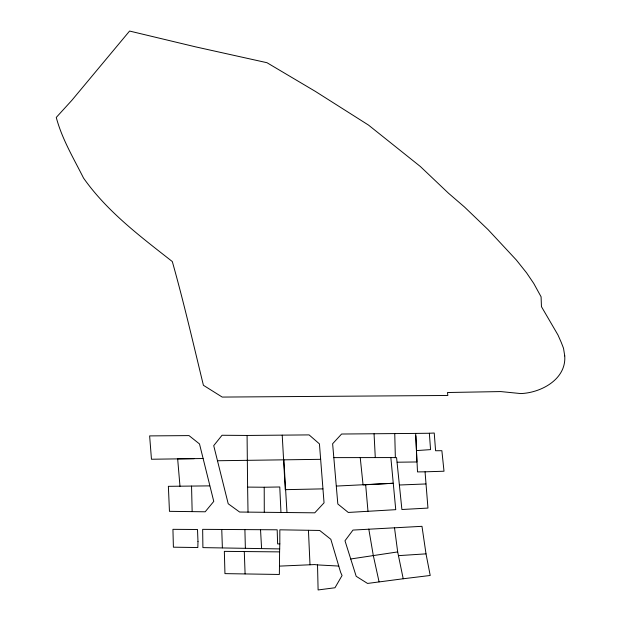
<?xml version="1.0" encoding="UTF-8"?>
<svg xmlns="http://www.w3.org/2000/svg" width="621" height="621" viewBox="0 0 621 621"><rect width="100%" height="100%" fill="white"/><g stroke="black" fill="none" stroke-linecap="round" stroke-linejoin="round"><path stroke-width="0.93" d="M279.815 543.895L279.838 529.814L319.675 530.458L330.83 539.292L340.603 572.275L342.07 575.512L334.975 587.761L318.107 589.95L317.517 564.916L314.684 564.574L279.473 566.119L279.349 574.464L224.949 573.625L224.344 551.363L279.59 551.883L279.815 543.895L277.618 543.911L277.183 529.798L202.656 529.348L202.904 547.613L279.714 548.91M279.473 566.119L279.59 551.883M264.29 512.317L264.212 487.244L247.608 487.097L247.08 435.453L222.046 435.259L213.717 445.645L228.21 503.755L239.605 512.03L314.769 512.822L324.046 502.824L319.442 443.891L309.103 434.902L247.08 435.453M390.85 457.568L396.571 457.646L401.896 509.507L427.954 508.079L425.051 471.82L417.506 471.906L415.643 433.411L341.597 434.025L332.623 443.751L337.832 503.996L348.272 512.449L395.748 509.67L390.85 457.568L333.826 457.623M350.679 558.985L397.681 551.922L403.215 578.764L430.213 575.473L426.014 553.854L421.977 526.321L352.984 530.07L344.989 540.775L356.19 576.296L367.539 583.437L403.215 578.764M398.48 555.64L426.014 553.854M416.419 450.598L430.555 449.62L429.352 433.248L415.643 433.411M360.227 457.568L363.06 484.885L393.054 483.278L336.559 486.057M425.051 471.82L444.007 471.223L441.873 450.706L435.585 450.737L434.234 433.023L429.352 433.248M399.598 485.001L425.89 483.953M209.626 485.878L168.369 486.321L169.455 511.339L205.186 511.789L213.771 501.395L199.496 443.937L189.009 435.6L149.63 435.903L151.462 459.245L203.02 458.515M322.928 488.867L285.256 489.666L282.221 435.189M264.212 487.244L279.768 486.98L280.964 512.581M217.606 460.743L320.653 459.323M397.192 462.218L416.854 461.962L415.899 435.849M194.109 458.678L177.66 458.849L179.989 486.344M338.748 566.057L317.517 564.916M379.066 581.83L373.283 555.43L368.796 529.069M394.506 527.811L397.681 551.922M365.668 484.729L367.974 511.215M286.98 512.62L283.851 459.726M261.581 548.413L260.533 529.69M394.746 433.637L395.352 457.615M374.059 433.831L375.286 457.607M308.443 530.342L310.003 564.784M244.286 551.526L245.093 573.897M191.547 486.08L192.153 511.564M221.759 529.503L222.38 547.838M244.899 529.527L245.365 548.056M247.608 487.097L248.02 512.154M564.737 355.911C566.484 379.245 541.077 392.821 520.778 393.574L500.736 391.572L447.5 392.511L447.834 395.476L222.225 397.075L203.409 385.284C193.372 343.995 183.824 302.357 172.312 261.557C140.323 236.43 107.216 211.691 83.532 178.064C73.604 158.262 61.999 139.081 56.263 117.431L71.865 100.315L129.579 31.05L195.537 46.847L266.968 62.705L315.328 91.372L368.494 125.077L420.355 166.506L448.502 193.232L464.492 207.01L488.106 229.661L516.354 260.02L526.577 272.844L533.742 283.424L541.085 296.807L541.458 306.665L557.992 335.022L561.314 342.551L563.519 348.265L564.737 355.911M197.983 541.59L197.827 547.536L173.399 547.186L172.933 529.333L197.501 529.496L197.983 541.59"/></g></svg>
